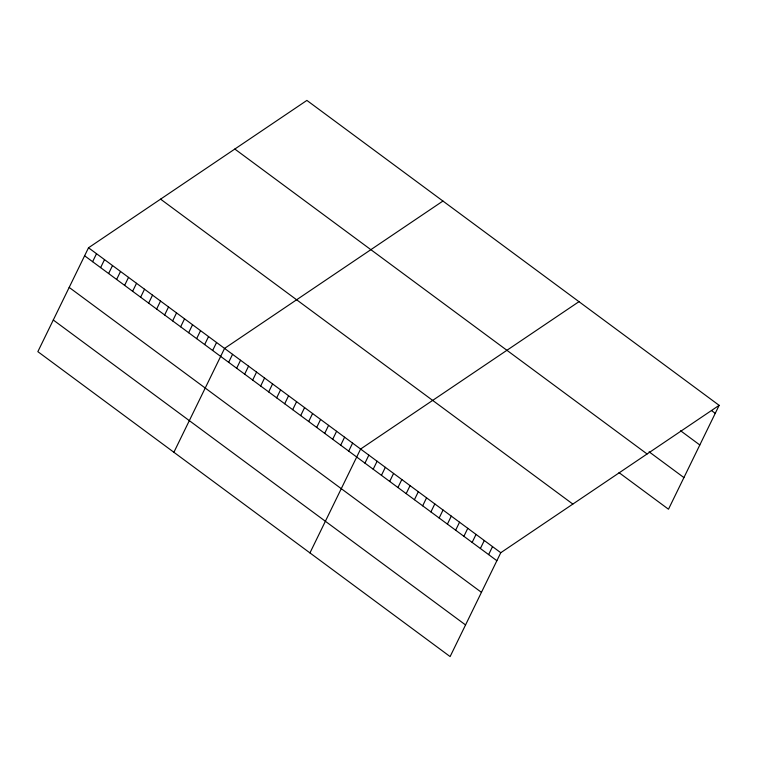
<?xml version="1.0" encoding="UTF-8"?>
<svg xmlns="http://www.w3.org/2000/svg" width="757" height="757" viewBox="0 0 757 757"><rect width="100%" height="100%" fill="white"/><g stroke="black" fill="none" stroke-linecap="round" stroke-linejoin="round"><path stroke-width="1.14" d="M88.512 247.785L37.85 351.655L450.112 656.584L500.774 552.714L719.15 405.345L306.888 100.416L88.512 247.785L500.774 552.714M92.619 261.695L96.517 253.699M100.615 267.618L104.523 259.623M108.62 273.532L112.519 265.537M116.625 279.456L120.524 271.46M124.631 285.37L128.529 277.374M132.626 291.294L136.525 283.298M140.632 297.208L144.53 289.212M148.637 303.131L152.535 295.135M156.642 309.045L160.541 301.059M164.638 314.969L168.537 306.973M172.643 320.892L176.542 312.896M180.649 326.806L184.547 318.811M188.644 332.73L192.552 324.734M196.65 338.644L200.548 330.648M204.655 344.567L208.554 336.572M212.66 350.482L216.559 342.486M173.892 452.279L224.555 348.409L442.94 201.04M228.661 362.319L232.56 354.323M236.667 368.243L240.565 360.247M244.672 374.157L248.57 366.161M252.668 380.08L256.566 372.084M260.673 386.004L264.572 378.008M268.678 391.918L272.577 383.922M276.674 397.841L280.582 389.846M284.679 403.755L288.578 395.76M292.685 409.679L296.583 401.683M300.69 415.593L304.588 407.597M308.686 421.517L312.584 413.521M316.691 427.431L320.59 419.435M324.696 433.354L328.595 425.358M332.702 439.268L336.6 431.272M340.697 445.192L344.596 437.196M348.703 451.106L352.601 443.119M309.944 552.913L360.606 449.033L578.982 301.665M364.95 463.133L368.848 455.137M373.192 469.226L377.1 461.231M381.443 475.33L385.341 467.334M389.685 481.424L393.583 473.428M397.936 487.527L401.835 479.531M406.178 493.621L410.076 485.625M414.42 499.715L418.318 491.728M422.671 505.818L426.57 497.822M430.913 511.912L434.811 503.925M439.155 518.015L443.053 510.019M447.406 524.109L451.304 516.123M455.648 530.212L459.546 522.216M463.89 536.306L467.788 528.32M472.141 542.409L476.039 534.414M480.383 548.503L484.281 540.517M488.625 554.607L492.533 546.611M719.15 405.345L668.488 509.215L619.018 472.623M711.589 410.625L715.251 413.341M680.581 430.752L699.818 444.984M649.109 451.825L683.921 477.582M234.821 149.044L647.084 453.973M160.579 199.148L572.841 504.077M84.614 255.781L496.876 560.7M69.18 287.414L481.443 592.343M53.283 320.012L465.546 624.941"/></g></svg>
